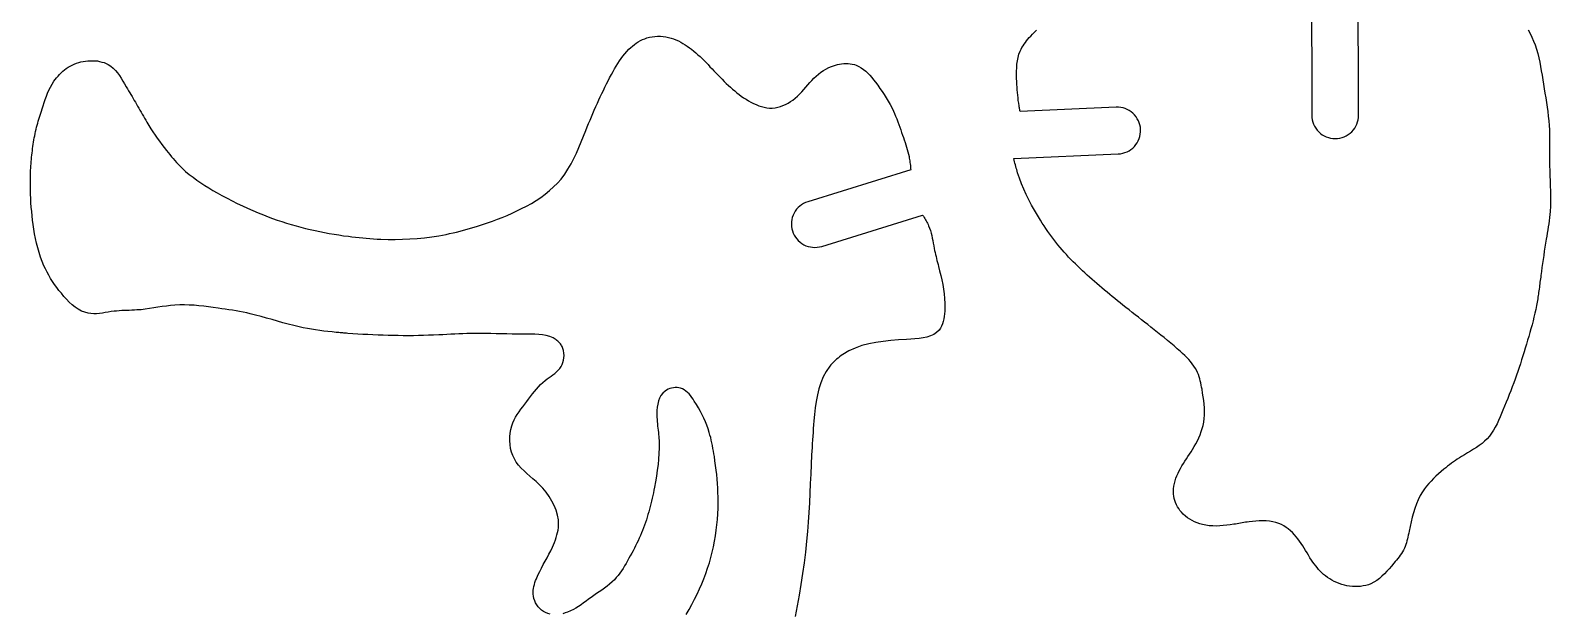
# Model space of a CAD drawing. Extents: x 0 to 940, y 0 to 559.
# Drawn here: x 260.6 to 455.7, y 163.2 to 238 of the extents above; entities that cross this region are included whole.
import ezdxf

# ---------------------------------------------------------------- set-up
doc = ezdxf.new("R2010")
doc.units = 0
doc.layers.add('CK_LEVEL_1', color=1, linetype='CONTINUOUS')

msp = doc.modelspace()

# ---------------------------------------------------------------- linework, layer by layer
at = {"layer": 'CK_LEVEL_1'}
for points in [[(424.93, 280.01), (425.07, 227.15, 0.414214), (428.07, 224.16, 0.414214), (431.07, 227.17), (430.94, 280.56)], [(452.85, 238.13), (453.09, 237.65), (453.32, 237.17), (453.53, 236.68), (453.72, 236.18), (453.9, 235.64), (454.06, 235.09), (454.2, 234.54), (454.32, 233.98), (454.43, 233.42), (454.52, 232.85), (454.62, 232.29), (454.71, 231.72), (454.8, 231.15), (454.89, 230.56), (454.99, 229.97), (455.09, 229.38), (455.18, 228.8), (455.27, 228.21), (455.35, 227.62), (455.42, 227.04), (455.48, 226.45), (455.53, 225.86), (455.56, 225.29), (455.58, 224.72), (455.59, 224.14), (455.59, 223.57), (455.58, 223), (455.58, 222.42), (455.57, 221.84), (455.57, 221.27), (455.58, 220.69), (455.6, 220.04), (455.62, 219.38), (455.65, 218.73), (455.68, 218.08), (455.7, 217.42), (455.71, 216.77), (455.71, 216.12), (455.7, 215.47), (455.66, 214.82), (455.63, 214.42), (455.59, 214.02), (455.54, 213.62), (455.48, 213.22), (455.42, 212.83), (455.36, 212.43), (455.29, 212.03), (455.22, 211.63), (455.16, 211.24), (455.07, 210.72), (454.99, 210.21), (454.91, 209.69), (454.83, 209.17), (454.75, 208.66), (454.67, 208.14), (454.6, 207.62), (454.53, 207.11), (454.46, 206.59), (454.44, 206.37), (454.41, 206.16), (454.38, 205.94), (454.35, 205.72), (454.33, 205.5), (454.3, 205.29), (454.27, 205.07), (454.24, 204.85), (454.21, 204.64), (454.18, 204.42), (454.15, 204.21), (454.12, 204), (454.09, 203.79), (454.06, 203.58), (454.02, 203.37), (453.99, 203.16), (453.95, 202.95), (453.91, 202.74), (453.81, 202.24), (453.7, 201.74), (453.58, 201.24), (453.46, 200.75), (453.33, 200.25), (453.19, 199.76), (453.05, 199.26), (452.91, 198.77), (452.77, 198.28), (452.62, 197.77), (452.47, 197.27), (452.31, 196.77), (452.16, 196.26), (452, 195.76), (451.84, 195.27), (451.68, 194.77), (451.51, 194.27), (451.34, 193.78), (451.16, 193.28), (450.98, 192.79), (450.79, 192.29), (450.6, 191.8), (450.41, 191.31), (450.21, 190.81), (450.01, 190.31), (449.81, 189.82), (449.6, 189.32), (449.42, 188.87), (449.24, 188.43), (449.04, 187.99), (448.84, 187.56), (448.62, 187.14), (448.39, 186.74), (448.14, 186.35), (447.86, 185.98), (447.56, 185.63), (447.25, 185.33), (446.92, 185.04), (446.56, 184.78), (446.19, 184.52), (445.82, 184.28), (445.43, 184.05), (445.04, 183.81), (444.65, 183.58), (444.27, 183.35), (444, 183.18), (443.74, 183.01), (443.49, 182.83), (443.23, 182.66), (442.98, 182.48), (442.73, 182.29), (442.49, 182.1), (442.25, 181.91), (442, 181.72), (441.66, 181.43), (441.33, 181.14), (441, 180.84), (440.68, 180.53), (440.37, 180.21), (440.08, 179.89), (439.8, 179.55), (439.53, 179.2), (439.29, 178.84), (438.99, 178.33), (438.73, 177.8), (438.5, 177.26), (438.29, 176.7), (438.11, 176.13), (437.95, 175.55), (437.8, 174.96), (437.67, 174.37), (437.55, 173.78), (437.5, 173.52), (437.44, 173.27), (437.39, 173.02), (437.33, 172.77), (437.27, 172.53), (437.2, 172.28), (437.12, 172.04), (437.04, 171.81), (436.94, 171.58), (436.82, 171.35), (436.7, 171.13), (436.56, 170.91), (436.42, 170.69), (436.26, 170.48), (436.1, 170.27), (435.94, 170.06), (435.77, 169.86), (435.59, 169.65), (435.3, 169.3), (435.01, 168.95), (434.71, 168.62), (434.39, 168.29), (434.07, 167.98), (433.74, 167.7), (433.39, 167.44), (433.02, 167.21), (432.63, 167.02), (432.32, 166.9), (431.99, 166.81), (431.66, 166.74), (431.31, 166.69), (430.97, 166.66), (430.62, 166.66), (430.27, 166.68), (429.92, 166.71), (429.57, 166.77), (429.24, 166.84), (428.9, 166.93), (428.58, 167.04), (428.26, 167.17), (427.95, 167.31), (427.65, 167.47), (427.36, 167.64), (427.08, 167.83), (426.81, 168.04), (426.58, 168.23), (426.36, 168.43), (426.14, 168.64), (425.94, 168.87), (425.75, 169.09), (425.56, 169.33), (425.37, 169.57), (425.2, 169.81), (425.03, 170.06), (424.83, 170.37), (424.64, 170.67), (424.46, 170.98), (424.27, 171.28), (424.09, 171.59), (423.89, 171.9), (423.7, 172.2), (423.49, 172.49), (423.27, 172.79), (423.05, 173.06), (422.82, 173.32), (422.57, 173.58), (422.31, 173.82), (422.04, 174.05), (421.76, 174.26), (421.47, 174.44), (421.16, 174.61), (420.85, 174.75), (420.45, 174.89), (420.04, 174.99), (419.62, 175.06), (419.19, 175.1), (418.75, 175.11), (418.31, 175.1), (417.87, 175.07), (417.44, 175.03), (417, 174.97), (416.78, 174.94), (416.56, 174.91), (416.34, 174.87), (416.13, 174.84), (415.91, 174.8), (415.69, 174.76), (415.47, 174.73), (415.26, 174.69), (415.04, 174.65), (414.59, 174.59), (414.15, 174.53), (413.7, 174.48), (413.25, 174.45), (412.8, 174.43), (412.35, 174.44), (411.9, 174.47), (411.45, 174.53), (411.01, 174.63), (410.68, 174.72), (410.34, 174.83), (410.02, 174.97), (409.7, 175.12), (409.4, 175.3), (409.1, 175.5), (408.83, 175.71), (408.57, 175.95), (408.33, 176.21), (408.14, 176.43), (407.98, 176.67), (407.83, 176.91), (407.69, 177.17), (407.57, 177.44), (407.48, 177.71), (407.4, 177.98), (407.34, 178.26), (407.31, 178.54), (407.29, 178.88), (407.31, 179.22), (407.35, 179.56), (407.42, 179.9), (407.51, 180.23), (407.62, 180.56), (407.75, 180.88), (407.89, 181.2), (408.04, 181.51), (408.21, 181.83), (408.39, 182.14), (408.58, 182.45), (408.77, 182.75), (408.97, 183.06), (409.16, 183.36), (409.36, 183.66), (409.56, 183.96), (409.75, 184.26), (409.96, 184.63), (410.17, 185), (410.37, 185.38), (410.55, 185.76), (410.72, 186.15), (410.86, 186.55), (410.99, 186.95), (411.1, 187.35), (411.19, 187.76), (411.25, 188.22), (411.28, 188.68), (411.29, 189.15), (411.28, 189.62), (411.24, 190.09), (411.19, 190.56), (411.13, 191.03), (411.05, 191.5), (410.97, 191.98), (410.92, 192.25), (410.86, 192.53), (410.81, 192.8), (410.74, 193.07), (410.67, 193.34), (410.59, 193.6), (410.5, 193.86), (410.4, 194.12), (410.29, 194.36), (410.12, 194.67), (409.93, 194.97), (409.72, 195.26), (409.5, 195.54), (409.26, 195.81), (409.01, 196.07), (408.75, 196.32), (408.48, 196.57), (408.21, 196.82), (407.8, 197.19), (407.38, 197.55), (406.96, 197.91), (406.54, 198.26), (406.11, 198.61), (405.69, 198.95), (405.26, 199.29), (404.83, 199.63), (404.4, 199.96), (404, 200.28), (403.6, 200.59), (403.2, 200.91), (402.8, 201.22), (402.4, 201.54), (402, 201.85), (401.6, 202.17), (401.2, 202.49), (400.8, 202.8), (400.46, 203.07), (400.12, 203.34), (399.79, 203.62), (399.45, 203.89), (399.12, 204.16), (398.78, 204.43), (398.45, 204.71), (398.12, 204.99), (397.79, 205.27), (397.48, 205.54), (397.16, 205.81), (396.85, 206.08), (396.53, 206.36), (396.23, 206.64), (395.92, 206.92), (395.61, 207.2), (395.31, 207.49), (395.01, 207.78), (394.71, 208.07), (394.42, 208.36), (394.13, 208.66), (393.85, 208.96), (393.56, 209.27), (393.29, 209.57), (393.01, 209.89), (392.75, 210.2), (392.48, 210.52), (392.21, 210.86), (391.95, 211.2), (391.69, 211.54), (391.44, 211.89), (391.19, 212.24), (390.94, 212.6), (390.7, 212.95), (390.47, 213.31), (390.23, 213.68), (389.84, 214.32), (389.45, 214.97), (389.08, 215.63), (388.73, 216.3), (388.4, 216.98), (388.09, 217.67), (387.8, 218.36), (387.54, 219.07), (387.3, 219.78), (387.24, 219.98), (387.18, 220.18), (387.12, 220.38), (387.07, 220.58), (387.01, 220.78), (386.96, 220.99), (386.91, 221.19), (386.86, 221.39), (386.81, 221.59), (386.81, 221.59), (400.21, 222.19, 0.414214), (403.08, 225.32, 0.414214), (399.95, 228.19), (387.61, 227.64), (387.6, 227.72), (387.59, 227.8), (387.57, 227.88), (387.56, 227.97), (387.54, 228.05), (387.53, 228.13), (387.51, 228.21), (387.5, 228.29), (387.49, 228.38), (387.44, 228.71), (387.39, 229.05), (387.35, 229.39), (387.32, 229.73), (387.29, 230.07), (387.26, 230.41), (387.23, 230.76), (387.21, 231.1), (387.19, 231.45), (387.17, 231.9), (387.16, 232.35), (387.16, 232.8), (387.18, 233.25), (387.21, 233.7), (387.27, 234.13), (387.36, 234.56), (387.47, 234.98), (387.63, 235.38), (387.74, 235.62), (387.86, 235.85), (388, 236.07), (388.14, 236.29), (388.3, 236.5), (388.46, 236.71), (388.63, 236.92), (388.8, 237.12), (388.98, 237.32), (389.22, 237.58), (389.46, 237.84), (389.71, 238.08)], [(327.3, 163.12), (326.99, 163.2), (326.7, 163.32), (326.44, 163.46), (326.2, 163.64), (325.98, 163.84), (325.77, 164.06), (325.59, 164.31), (325.43, 164.57), (325.31, 164.84), (325.21, 165.13), (325.14, 165.41), (325.11, 165.67), (325.1, 165.92), (325.12, 166.18), (325.15, 166.43), (325.2, 166.68), (325.27, 166.93), (325.34, 167.18), (325.43, 167.43), (325.53, 167.67), (325.73, 168.14), (325.95, 168.6), (326.18, 169.04), (326.41, 169.49), (326.65, 169.92), (326.9, 170.36), (327.13, 170.8), (327.37, 171.25), (327.59, 171.71), (327.72, 172.01), (327.85, 172.32), (327.97, 172.64), (328.08, 172.96), (328.17, 173.28), (328.25, 173.6), (328.31, 173.92), (328.35, 174.25), (328.37, 174.58), (328.35, 175.21), (328.24, 175.83), (328.07, 176.45), (327.82, 177.05), (327.52, 177.64), (327.17, 178.21), (326.77, 178.76), (326.34, 179.28), (325.87, 179.77), (325.49, 180.14), (325.09, 180.49), (324.7, 180.83), (324.31, 181.17), (323.94, 181.51), (323.58, 181.87), (323.25, 182.24), (322.95, 182.63), (322.7, 183.06), (322.5, 183.48), (322.34, 183.93), (322.22, 184.4), (322.14, 184.88), (322.1, 185.38), (322.1, 185.87), (322.15, 186.36), (322.23, 186.84), (322.36, 187.3), (322.5, 187.68), (322.67, 188.05), (322.86, 188.41), (323.07, 188.75), (323.3, 189.09), (323.53, 189.43), (323.78, 189.75), (324.03, 190.08), (324.28, 190.41), (324.52, 190.73), (324.77, 191.06), (325.02, 191.38), (325.27, 191.69), (325.52, 192), (325.79, 192.3), (326.07, 192.59), (326.36, 192.87), (326.67, 193.13), (326.91, 193.31), (327.16, 193.49), (327.41, 193.67), (327.65, 193.85), (327.89, 194.03), (328.12, 194.22), (328.33, 194.43), (328.53, 194.66), (328.7, 194.9), (328.83, 195.16), (328.94, 195.44), (329.02, 195.73), (329.07, 196.03), (329.09, 196.34), (329.07, 196.64), (329.02, 196.94), (328.94, 197.22), (328.82, 197.49), (328.76, 197.6), (328.69, 197.7), (328.61, 197.81), (328.53, 197.9), (328.45, 198), (328.35, 198.09), (328.26, 198.17), (328.16, 198.25), (328.06, 198.32), (327.66, 198.57), (327.24, 198.75), (326.79, 198.88), (326.32, 198.97), (325.84, 199.02), (325.34, 199.05), (324.85, 199.06), (324.34, 199.06), (323.84, 199.05), (323.13, 199.05), (322.42, 199.06), (321.73, 199.08), (321.04, 199.1), (320.35, 199.12), (319.67, 199.14), (318.99, 199.15), (318.31, 199.16), (317.63, 199.16), (317.12, 199.15), (316.61, 199.13), (316.09, 199.11), (315.58, 199.09), (315.06, 199.06), (314.54, 199.04), (314.02, 199.01), (313.51, 198.98), (312.99, 198.96), (312.34, 198.93), (311.69, 198.91), (311.04, 198.89), (310.39, 198.87), (309.74, 198.86), (309.09, 198.86), (308.44, 198.86), (307.79, 198.87), (307.14, 198.88), (306.49, 198.89), (305.85, 198.91), (305.2, 198.94), (304.55, 198.96), (303.91, 199), (303.26, 199.03), (302.61, 199.07), (301.96, 199.12), (301.32, 199.16), (301.15, 199.18), (300.99, 199.19), (300.82, 199.2), (300.66, 199.22), (300.49, 199.23), (300.33, 199.24), (300.16, 199.26), (300, 199.27), (299.84, 199.29), (299.84, 199.29), (299.3, 199.34), (298.77, 199.4), (298.24, 199.46), (297.71, 199.53), (297.18, 199.6), (296.66, 199.69), (296.13, 199.78), (295.61, 199.88), (295.09, 199.99), (294.38, 200.15), (293.68, 200.34), (292.98, 200.53), (292.28, 200.73), (291.59, 200.93), (290.89, 201.13), (290.19, 201.32), (289.49, 201.51), (288.79, 201.68), (288.34, 201.78), (287.88, 201.87), (287.43, 201.96), (286.97, 202.04), (286.51, 202.12), (286.05, 202.19), (285.59, 202.27), (285.13, 202.33), (284.66, 202.4), (284.05, 202.49), (283.43, 202.57), (282.82, 202.64), (282.2, 202.71), (281.59, 202.76), (280.97, 202.79), (280.36, 202.81), (279.74, 202.81), (279.13, 202.78), (278.58, 202.73), (278.04, 202.67), (277.49, 202.59), (276.95, 202.51), (276.41, 202.43), (275.87, 202.35), (275.32, 202.27), (274.78, 202.2), (274.24, 202.16), (273.92, 202.14), (273.59, 202.12), (273.27, 202.11), (272.95, 202.1), (272.62, 202.09), (272.3, 202.08), (271.97, 202.06), (271.64, 202.03), (271.32, 202), (270.94, 201.95), (270.56, 201.89), (270.18, 201.82), (269.81, 201.77), (269.43, 201.72), (269.06, 201.68), (268.7, 201.67), (268.34, 201.69), (267.99, 201.74), (267.55, 201.86), (267.13, 202.03), (266.71, 202.26), (266.32, 202.53), (265.94, 202.84), (265.57, 203.18), (265.21, 203.54), (264.87, 203.91), (264.55, 204.3), (264.24, 204.68), (263.95, 205.06), (263.68, 205.44), (263.41, 205.83), (263.16, 206.22), (262.93, 206.62), (262.71, 207.02), (262.5, 207.43), (262.31, 207.84), (262.08, 208.4), (261.87, 208.96), (261.68, 209.54), (261.52, 210.13), (261.37, 210.72), (261.24, 211.32), (261.12, 211.93), (261.02, 212.54), (260.93, 213.14), (260.86, 213.7), (260.79, 214.25), (260.74, 214.8), (260.69, 215.35), (260.65, 215.9), (260.62, 216.45), (260.6, 217.01), (260.58, 217.56), (260.58, 218.11), (260.58, 218.39), (260.58, 218.68), (260.58, 218.96), (260.59, 219.24), (260.59, 219.52), (260.6, 219.8), (260.61, 220.09), (260.63, 220.37), (260.64, 220.65), (260.66, 220.93), (260.68, 221.21), (260.71, 221.49), (260.73, 221.77), (260.76, 222.05), (260.79, 222.33), (260.83, 222.61), (260.86, 222.89), (260.9, 223.16), (260.94, 223.44), (260.98, 223.71), (261.03, 223.99), (261.08, 224.26), (261.13, 224.53), (261.18, 224.81), (261.24, 225.08), (261.3, 225.35), (261.37, 225.62), (261.44, 225.88), (261.51, 226.14), (261.58, 226.4), (261.66, 226.66), (261.74, 226.92), (261.82, 227.18), (261.9, 227.44), (261.99, 227.7), (262.07, 227.96), (262.2, 228.37), (262.34, 228.78), (262.48, 229.19), (262.63, 229.6), (262.79, 230), (262.96, 230.39), (263.15, 230.77), (263.36, 231.15), (263.59, 231.51), (263.76, 231.74), (263.93, 231.97), (264.12, 232.19), (264.31, 232.4), (264.52, 232.6), (264.73, 232.8), (264.95, 232.98), (265.18, 233.15), (265.42, 233.31), (265.68, 233.46), (265.94, 233.6), (266.21, 233.72), (266.49, 233.83), (266.78, 233.92), (267.07, 234), (267.36, 234.06), (267.66, 234.11), (267.96, 234.15), (268.26, 234.16), (268.57, 234.16), (268.87, 234.15), (269.17, 234.12), (269.46, 234.07), (269.75, 233.99), (270.03, 233.91), (270.3, 233.79), (270.56, 233.66), (270.89, 233.44), (271.2, 233.19), (271.48, 232.9), (271.75, 232.59), (272, 232.25), (272.23, 231.9), (272.46, 231.54), (272.67, 231.17), (272.89, 230.81), (273.04, 230.55), (273.18, 230.3), (273.33, 230.05), (273.48, 229.81), (273.62, 229.56), (273.77, 229.32), (273.91, 229.07), (274.05, 228.83), (274.2, 228.58), (274.34, 228.32), (274.49, 228.07), (274.64, 227.81), (274.78, 227.55), (274.93, 227.29), (275.08, 227.03), (275.23, 226.77), (275.38, 226.52), (275.53, 226.26), (275.78, 225.84), (276.04, 225.43), (276.31, 225.02), (276.58, 224.61), (276.86, 224.21), (277.15, 223.81), (277.44, 223.41), (277.73, 223.02), (278.03, 222.63), (278.24, 222.37), (278.46, 222.1), (278.67, 221.84), (278.89, 221.59), (279.12, 221.33), (279.34, 221.08), (279.58, 220.84), (279.81, 220.6), (280.06, 220.36), (280.5, 219.95), (280.97, 219.56), (281.45, 219.19), (281.94, 218.83), (282.44, 218.48), (282.95, 218.15), (283.47, 217.82), (284, 217.51), (284.53, 217.21), (285.17, 216.85), (285.82, 216.5), (286.47, 216.16), (287.13, 215.83), (287.79, 215.52), (288.46, 215.21), (289.13, 214.92), (289.81, 214.63), (290.49, 214.36), (291.08, 214.13), (291.67, 213.91), (292.27, 213.71), (292.86, 213.5), (293.47, 213.31), (294.07, 213.13), (294.68, 212.96), (295.29, 212.79), (295.9, 212.63), (296.5, 212.49), (297.11, 212.35), (297.72, 212.22), (298.32, 212.11), (298.94, 211.99), (299.55, 211.89), (300.16, 211.79), (300.78, 211.7), (301.39, 211.62), (301.85, 211.56), (302.31, 211.51), (302.77, 211.46), (303.23, 211.41), (303.69, 211.37), (304.16, 211.33), (304.62, 211.3), (305.08, 211.27), (305.54, 211.25), (306.48, 211.22), (307.42, 211.22), (308.35, 211.24), (309.29, 211.28), (310.23, 211.34), (311.16, 211.43), (312.09, 211.55), (313.01, 211.7), (313.93, 211.87), (314.39, 211.96), (314.84, 212.06), (315.29, 212.17), (315.74, 212.29), (316.18, 212.4), (316.63, 212.53), (317.07, 212.66), (317.52, 212.79), (317.96, 212.93), (318.6, 213.13), (319.24, 213.35), (319.88, 213.57), (320.52, 213.8), (321.15, 214.05), (321.77, 214.31), (322.4, 214.58), (323.01, 214.87), (323.63, 215.17), (324.26, 215.5), (324.88, 215.85), (325.5, 216.23), (326.09, 216.62), (326.67, 217.04), (327.22, 217.48), (327.74, 217.95), (328.24, 218.45), (328.7, 218.97), (329.16, 219.58), (329.58, 220.23), (329.97, 220.9), (330.33, 221.59), (330.66, 222.3), (330.97, 223.02), (331.28, 223.75), (331.57, 224.48), (331.86, 225.21), (332.04, 225.66), (332.22, 226.09), (332.41, 226.53), (332.59, 226.97), (332.78, 227.4), (332.96, 227.83), (333.15, 228.26), (333.35, 228.69), (333.54, 229.12), (333.73, 229.53), (333.92, 229.94), (334.12, 230.35), (334.31, 230.76), (334.52, 231.17), (334.72, 231.58), (334.93, 231.98), (335.15, 232.38), (335.37, 232.78), (335.56, 233.12), (335.76, 233.46), (335.96, 233.79), (336.18, 234.12), (336.4, 234.44), (336.63, 234.75), (336.87, 235.05), (337.13, 235.35), (337.4, 235.63), (337.63, 235.84), (337.86, 236.04), (338.1, 236.23), (338.35, 236.41), (338.61, 236.58), (338.87, 236.73), (339.15, 236.86), (339.43, 236.98), (339.72, 237.08), (340.05, 237.17), (340.39, 237.24), (340.74, 237.28), (341.09, 237.3), (341.44, 237.29), (341.79, 237.27), (342.14, 237.22), (342.48, 237.15), (342.82, 237.06), (343.13, 236.95), (343.44, 236.83), (343.75, 236.7), (344.05, 236.55), (344.34, 236.38), (344.62, 236.21), (344.9, 236.02), (345.17, 235.83), (345.43, 235.62), (345.72, 235.4), (345.99, 235.16), (346.26, 234.92), (346.53, 234.68), (346.79, 234.43), (347.05, 234.17), (347.3, 233.92), (347.56, 233.66), (347.81, 233.39), (348.07, 233.12), (348.32, 232.85), (348.58, 232.58), (348.84, 232.31), (349.1, 232.04), (349.37, 231.77), (349.63, 231.5), (349.9, 231.24), (350.17, 230.98), (350.43, 230.74), (350.7, 230.5), (350.98, 230.27), (351.26, 230.04), (351.54, 229.82), (351.83, 229.61), (352.13, 229.4), (352.44, 229.2), (352.75, 229.01), (353.07, 228.83), (353.4, 228.67), (353.73, 228.52), (354.07, 228.38), (354.41, 228.27), (354.76, 228.18), (355.11, 228.12), (355.46, 228.08), (355.81, 228.08), (356.16, 228.11), (356.5, 228.18), (356.85, 228.27), (357.18, 228.4), (357.52, 228.54), (357.84, 228.72), (358.15, 228.91), (358.45, 229.11), (358.73, 229.34), (359.03, 229.6), (359.31, 229.88), (359.58, 230.16), (359.84, 230.45), (360.1, 230.75), (360.35, 231.05), (360.61, 231.34), (360.88, 231.63), (361.15, 231.91), (361.44, 232.17), (361.73, 232.43), (362.04, 232.67), (362.37, 232.89), (362.7, 233.09), (363.05, 233.27), (363.41, 233.43), (363.78, 233.56), (364.16, 233.66), (364.43, 233.72), (364.71, 233.76), (364.99, 233.79), (365.26, 233.8), (365.54, 233.79), (365.81, 233.76), (366.08, 233.72), (366.34, 233.65), (366.59, 233.57), (366.92, 233.42), (367.23, 233.25), (367.52, 233.04), (367.8, 232.8), (368.07, 232.55), (368.32, 232.28), (368.57, 232), (368.81, 231.7), (369.04, 231.41), (369.34, 231.01), (369.63, 230.61), (369.91, 230.2), (370.18, 229.8), (370.44, 229.39), (370.69, 228.97), (370.92, 228.55), (371.14, 228.13), (371.35, 227.69), (371.5, 227.36), (371.64, 227.02), (371.78, 226.68), (371.91, 226.33), (372.04, 225.98), (372.16, 225.63), (372.29, 225.28), (372.41, 224.93), (372.53, 224.58), (372.64, 224.28), (372.74, 223.98), (372.85, 223.68), (372.95, 223.37), (373.04, 223.07), (373.13, 222.77), (373.22, 222.46), (373.29, 222.16), (373.36, 221.85), (373.39, 221.66), (373.42, 221.48), (373.45, 221.29), (373.48, 221.1), (373.5, 220.91), (373.53, 220.72), (373.55, 220.53), (373.57, 220.34), (373.59, 220.15), (360.37, 216.06, 0.414214), (358.39, 212.31, 0.414214), (362.15, 210.33), (375.11, 214.34), (375.2, 214.19), (375.3, 214.04), (375.39, 213.9), (375.47, 213.75), (375.56, 213.6), (375.64, 213.45), (375.72, 213.29), (375.8, 213.14), (375.87, 212.98), (376, 212.68), (376.1, 212.36), (376.19, 212.04), (376.27, 211.72), (376.35, 211.39), (376.41, 211.06), (376.47, 210.73), (376.54, 210.4), (376.6, 210.07), (376.65, 209.81), (376.71, 209.55), (376.77, 209.29), (376.83, 209.03), (376.89, 208.78), (376.95, 208.52), (377.02, 208.27), (377.08, 208.01), (377.15, 207.76), (377.29, 207.18), (377.44, 206.6), (377.57, 206.02), (377.69, 205.43), (377.79, 204.84), (377.87, 204.23), (377.93, 203.62), (377.96, 203), (377.96, 202.36), (377.94, 202.02), (377.91, 201.68), (377.87, 201.34), (377.81, 201.01), (377.74, 200.69), (377.64, 200.38), (377.52, 200.09), (377.38, 199.83), (377.21, 199.59), (376.9, 199.28), (376.53, 199.03), (376.12, 198.84), (375.66, 198.69), (375.17, 198.58), (374.65, 198.5), (374.12, 198.45), (373.58, 198.41), (373.04, 198.37), (372.01, 198.31), (371.01, 198.23), (370.04, 198.13), (369.1, 198), (368.19, 197.82), (367.31, 197.59), (366.46, 197.28), (365.64, 196.91), (364.86, 196.44), (364.65, 196.3), (364.45, 196.15), (364.25, 195.99), (364.06, 195.83), (363.87, 195.66), (363.69, 195.49), (363.51, 195.31), (363.34, 195.12), (363.18, 194.93), (362.72, 194.27), (362.34, 193.57), (362.03, 192.82), (361.78, 192.05), (361.59, 191.25), (361.43, 190.42), (361.32, 189.59), (361.23, 188.76), (361.15, 187.93), (361.11, 187.43), (361.07, 186.94), (361.04, 186.45), (361, 185.96), (360.97, 185.48), (360.94, 185), (360.91, 184.51), (360.88, 184.03), (360.85, 183.55), (360.79, 182.33), (360.74, 181.1), (360.68, 179.87), (360.63, 178.64), (360.57, 177.41), (360.5, 176.17), (360.42, 174.94), (360.32, 173.71), (360.21, 172.48), (360.06, 171.09), (359.89, 169.7), (359.69, 168.32), (359.48, 166.94), (359.24, 165.57), (359, 164.19), (358.74, 162.82)]]:
    msp.add_lwpolyline(points, format="xyb", dxfattribs=at)
msp.add_lwpolyline([(344.74, 163.08), (345.12, 163.73), (345.48, 164.38), (345.83, 165.04), (346.17, 165.7), (346.47, 166.35), (346.76, 167.01), (347.03, 167.67), (347.28, 168.34), (347.51, 169.01), (347.73, 169.69), (347.93, 170.38), (348.11, 171.07), (348.27, 171.77), (348.4, 172.47), (348.52, 173.17), (348.62, 173.88), (348.7, 174.58), (348.77, 175.29), (348.81, 176), (348.84, 176.71), (348.85, 177.42), (348.85, 178.13), (348.83, 178.72), (348.8, 179.3), (348.77, 179.88), (348.72, 180.46), (348.67, 181.04), (348.6, 181.62), (348.53, 182.2), (348.45, 182.78), (348.37, 183.36), (348.31, 183.71), (348.25, 184.05), (348.19, 184.4), (348.13, 184.75), (348.06, 185.09), (347.98, 185.44), (347.9, 185.78), (347.81, 186.11), (347.71, 186.45), (347.56, 186.91), (347.4, 187.37), (347.22, 187.82), (347.02, 188.27), (346.81, 188.71), (346.58, 189.15), (346.33, 189.59), (346.07, 190.03), (345.8, 190.47), (345.64, 190.71), (345.47, 190.94), (345.3, 191.17), (345.12, 191.38), (344.93, 191.58), (344.73, 191.76), (344.51, 191.91), (344.28, 192.04), (344.03, 192.13), (343.81, 192.18), (343.58, 192.2), (343.35, 192.21), (343.12, 192.18), (342.88, 192.14), (342.65, 192.07), (342.43, 191.98), (342.23, 191.88), (342.04, 191.75), (341.75, 191.49), (341.52, 191.19), (341.34, 190.85), (341.2, 190.48), (341.1, 190.08), (341.04, 189.67), (341, 189.25), (340.99, 188.83), (341, 188.41), (341.01, 188.12), (341.03, 187.83), (341.06, 187.55), (341.09, 187.27), (341.12, 187), (341.15, 186.72), (341.18, 186.45), (341.21, 186.18), (341.23, 185.91), (341.27, 185.2), (341.28, 184.48), (341.26, 183.76), (341.21, 183.03), (341.14, 182.31), (341.05, 181.58), (340.94, 180.85), (340.82, 180.12), (340.69, 179.4), (340.62, 179.05), (340.55, 178.69), (340.47, 178.34), (340.39, 177.99), (340.31, 177.64), (340.23, 177.29), (340.14, 176.94), (340.05, 176.6), (339.95, 176.25), (339.85, 175.91), (339.75, 175.56), (339.64, 175.22), (339.52, 174.88), (339.4, 174.54), (339.28, 174.2), (339.15, 173.87), (339.01, 173.54), (338.87, 173.21), (338.73, 172.88), (338.57, 172.55), (338.42, 172.22), (338.26, 171.9), (338.1, 171.58), (337.93, 171.25), (337.76, 170.93), (337.58, 170.61), (337.41, 170.29), (337.23, 169.97), (337.04, 169.64), (336.85, 169.32), (336.66, 169), (336.45, 168.69), (336.24, 168.39), (336.02, 168.1), (335.78, 167.81), (335.54, 167.54), (335.24, 167.25), (334.93, 166.98), (334.61, 166.72), (334.28, 166.47), (333.94, 166.22), (333.59, 165.98), (333.24, 165.75), (332.9, 165.51), (332.55, 165.27), (332.23, 165.03), (331.91, 164.8), (331.59, 164.56), (331.27, 164.33), (330.95, 164.11), (330.61, 163.9), (330.27, 163.71), (329.91, 163.53), (329.54, 163.37), (329.23, 163.27), (328.91, 163.18)], dxfattribs=at)

doc.saveas('drawing.dxf')
